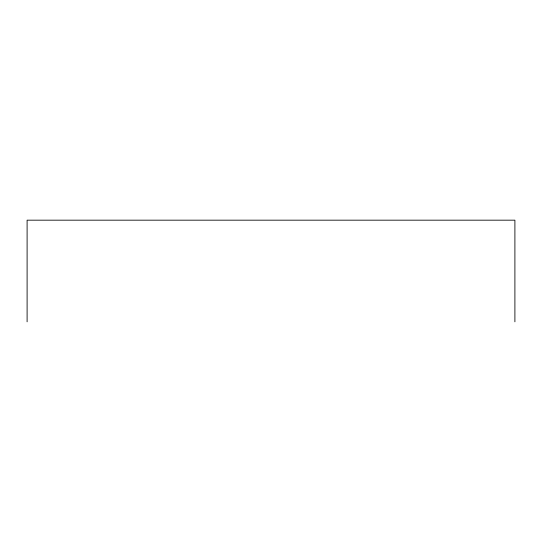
<?xml version="1.0" encoding="UTF-8"?>
<svg xmlns="http://www.w3.org/2000/svg" width="542" height="542" viewBox="0 0 542 542"><rect width="100%" height="100%" fill="white"/><g stroke="black" fill="none" stroke-linecap="round" stroke-linejoin="round"><path stroke-width="0.81" d="M514.9 321.826L514.9 220.174L27.1 220.174L27.1 321.826"/></g></svg>
